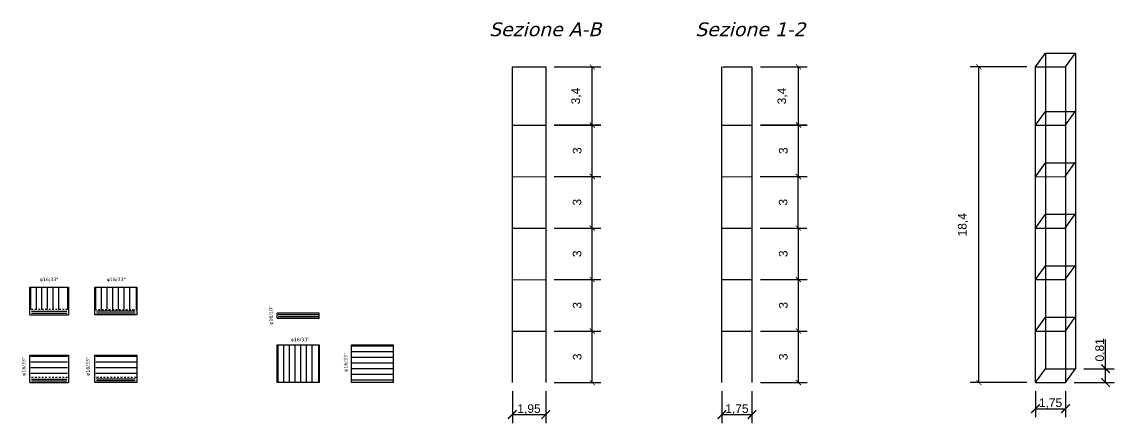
# Model space of a CAD drawing. Header units: millimetres. Extents: x 1316 to 1438, y 1296 to 1352.
# Drawn here: x 1316.3 to 1380, y 1296 to 1319.4 of the extents above; entities that cross this region are included whole.
import ezdxf

# ---------------------------------------------------------------- set-up
doc = ezdxf.new("R2010")
doc.units = ezdxf.units.MM
doc.linetypes.add('PUNTO', pattern=[6.35, 0, -6.35])
doc.layers.add('fi12', color=7, linetype='Continuous', lineweight=30)
doc.styles.get("Standard").update_dxf_attribs({"font": 'arial.ttf'})
doc.dimstyles.new('ISO-25', dxfattribs={"dimtxt": 2.5, "dimasz": 2.5, "dimexe": 1.25, "dimexo": 0.625, "dimtad": 1, "dimtxsty": 'Standard', "dimcen": 2.5, "dimadec": 0, "dimazin": 0, "dimtfac": 1, "dimtmove": 0, "dimatfit": 3, "dimfxl": 1, "dimarcsym": 0})

# ---------------------------------------------------------------- blocks, each defined once
blk = doc.blocks.new('_ArchTick')
at = {"color": 0, "linetype": 'ByBlock', "lineweight": -2, "const_width": 0.15}
blk.add_lwpolyline([(-0.5, -0.5), (0.5, 0.5)], dxfattribs=at)
blk = doc.blocks.new('*D1')
at = {"color": 0, "lineweight": -2}
for p, q in [((1347.32, 1301.39), (1350.04, 1301.39)), ((1349.54, 1298.386), (1349.54, 1301.39)), ((1347.325, 1298.386), (1350.04, 1298.386))]:
    blk.add_line(p, q, dxfattribs=at)
at = {"layer": 'Defpoints', "color": 0, "lineweight": -2}
for p in [(1346.82, 1301.39), (1349.54, 1301.39), (1346.825, 1298.386)]:
    blk.add_point(p, dxfattribs=at)
at = {"color": 0, "lineweight": -2, "xscale": 0.3, "yscale": 0.3, "zscale": 0.3}
for p, rotation in [((1349.54, 1301.39), 90), ((1349.54, 1298.386), 270)]:
    blk.add_blockref('_ArchTick', p, dxfattribs=dict(at, rotation=rotation))
at = {"color": 0, "insert": (1348.66, 1299.888), "char_height": 0.5, "attachment_point": 5, "rotation": 90}
blk.add_mtext('3', dxfattribs=at)
blk = doc.blocks.new('*D3')
at = {"color": 0, "lineweight": -2}
for p, q in [((1347.32, 1304.394), (1350.04, 1304.394)), ((1349.54, 1301.39), (1349.54, 1304.394)), ((1347.325, 1301.39), (1350.04, 1301.39))]:
    blk.add_line(p, q, dxfattribs=at)
at = {"layer": 'Defpoints', "color": 0, "lineweight": -2}
for p in [(1346.82, 1304.394), (1349.54, 1304.394), (1346.825, 1301.39)]:
    blk.add_point(p, dxfattribs=at)
at = {"color": 0, "lineweight": -2, "xscale": 0.3, "yscale": 0.3, "zscale": 0.3}
for p, rotation in [((1349.54, 1304.394), 90), ((1349.54, 1301.39), 270)]:
    blk.add_blockref('_ArchTick', p, dxfattribs=dict(at, rotation=rotation))
at = {"color": 0, "insert": (1348.66, 1302.892), "char_height": 0.5, "attachment_point": 5, "rotation": 90}
blk.add_mtext('3', dxfattribs=at)
blk = doc.blocks.new('*D5')
at = {"color": 0, "lineweight": -2}
for p, q in [((1347.314, 1307.397), (1350.035, 1307.397)), ((1349.535, 1304.394), (1349.535, 1307.397)), ((1347.32, 1304.394), (1350.035, 1304.394))]:
    blk.add_line(p, q, dxfattribs=at)
at = {"layer": 'Defpoints', "color": 0, "lineweight": -2}
for p in [(1346.814, 1307.397), (1349.535, 1307.397), (1346.82, 1304.394)]:
    blk.add_point(p, dxfattribs=at)
at = {"color": 0, "lineweight": -2, "xscale": 0.3, "yscale": 0.3, "zscale": 0.3}
for p, rotation in [((1349.535, 1307.397), 90), ((1349.535, 1304.394), 270)]:
    blk.add_blockref('_ArchTick', p, dxfattribs=dict(at, rotation=rotation))
at = {"color": 0, "insert": (1348.654, 1305.895), "char_height": 0.5, "attachment_point": 5, "rotation": 90}
blk.add_mtext('3', dxfattribs=at)
blk = doc.blocks.new('*D6')
at = {"color": 0, "lineweight": -2}
for p, q in [((1347.309, 1310.401), (1350.029, 1310.401)), ((1349.529, 1307.397), (1349.529, 1310.401)), ((1347.314, 1307.397), (1350.029, 1307.397))]:
    blk.add_line(p, q, dxfattribs=at)
at = {"layer": 'Defpoints', "color": 0, "lineweight": -2}
for p in [(1346.809, 1310.401), (1349.529, 1310.401), (1346.814, 1307.397)]:
    blk.add_point(p, dxfattribs=at)
at = {"color": 0, "lineweight": -2, "xscale": 0.3, "yscale": 0.3, "zscale": 0.3}
for p, rotation in [((1349.529, 1310.401), 90), ((1349.529, 1307.397), 270)]:
    blk.add_blockref('_ArchTick', p, dxfattribs=dict(at, rotation=rotation))
at = {"color": 0, "insert": (1348.649, 1308.899), "char_height": 0.5, "attachment_point": 5, "rotation": 90}
blk.add_mtext('3', dxfattribs=at)
blk = doc.blocks.new('*D8')
at = {"color": 0, "lineweight": -2}
for p, q in [((1347.32, 1313.404), (1350.04, 1313.404)), ((1349.54, 1310.401), (1349.54, 1313.404)), ((1347.325, 1310.401), (1350.04, 1310.401))]:
    blk.add_line(p, q, dxfattribs=at)
at = {"layer": 'Defpoints', "color": 0, "lineweight": -2}
for p in [(1346.82, 1313.404), (1349.54, 1313.404), (1346.825, 1310.401)]:
    blk.add_point(p, dxfattribs=at)
at = {"color": 0, "lineweight": -2, "xscale": 0.3, "yscale": 0.3, "zscale": 0.3}
for p, rotation in [((1349.54, 1313.404), 90), ((1349.54, 1310.401), 270)]:
    blk.add_blockref('_ArchTick', p, dxfattribs=dict(at, rotation=rotation))
at = {"color": 0, "insert": (1348.66, 1311.903), "char_height": 0.5, "attachment_point": 5, "rotation": 90}
blk.add_mtext('3', dxfattribs=at)
blk = doc.blocks.new('*D11')
at = {"color": 0, "lineweight": -2}
for p, q in [((1347.325, 1316.786), (1350.04, 1316.786)), ((1349.54, 1313.39), (1349.54, 1316.786)), ((1347.325, 1313.39), (1350.04, 1313.39))]:
    blk.add_line(p, q, dxfattribs=at)
at = {"layer": 'Defpoints', "color": 0, "lineweight": -2}
for p in [(1346.825, 1316.786), (1349.54, 1316.786), (1346.825, 1313.39)]:
    blk.add_point(p, dxfattribs=at)
at = {"color": 0, "lineweight": -2, "xscale": 0.3, "yscale": 0.3, "zscale": 0.3}
for p, rotation in [((1349.54, 1316.786), 90), ((1349.54, 1313.39), 270)]:
    blk.add_blockref('_ArchTick', p, dxfattribs=dict(at, rotation=rotation))
at = {"color": 0, "insert": (1348.615, 1315.088), "char_height": 0.5, "attachment_point": 5, "rotation": 90}
blk.add_mtext('3,4', dxfattribs=at)
blk = doc.blocks.new('*D12')
at = {"color": 0, "lineweight": -2}
for p, q in [((1344.875, 1297.886), (1344.875, 1296.025)), ((1346.825, 1297.886), (1346.825, 1296.025)), ((1344.875, 1296.525), (1346.825, 1296.525))]:
    blk.add_line(p, q, dxfattribs=at)
at = {"layer": 'Defpoints', "color": 0, "lineweight": -2}
for p in [(1344.875, 1298.386), (1346.825, 1298.386), (1346.825, 1296.525)]:
    blk.add_point(p, dxfattribs=at)
at = {"color": 0, "lineweight": -2, "xscale": 0.5, "yscale": 0.5, "zscale": 0.5, "rotation": 180}
blk.add_blockref('_ArchTick', (1344.875, 1296.525), dxfattribs=at)
at = {"color": 0, "lineweight": -2, "xscale": 0.5, "yscale": 0.5, "zscale": 0.5}
blk.add_blockref('_ArchTick', (1346.825, 1296.525), dxfattribs=at)
at = {"color": 0, "lineweight": -2, "insert": (1345.85, 1296.826), "char_height": 0.5, "attachment_point": 5}
blk.add_mtext('1,95', dxfattribs=at)
blk = doc.blocks.new('*D17')
at = {"color": 0, "lineweight": -2}
for p, q in [((1359.349, 1301.39), (1362.07, 1301.39)), ((1361.57, 1298.386), (1361.57, 1301.39)), ((1359.354, 1298.386), (1362.07, 1298.386))]:
    blk.add_line(p, q, dxfattribs=at)
at = {"layer": 'Defpoints', "color": 0, "lineweight": -2}
for p in [(1358.849, 1301.39), (1361.57, 1301.39), (1358.854, 1298.386)]:
    blk.add_point(p, dxfattribs=at)
at = {"color": 0, "lineweight": -2, "xscale": 0.3, "yscale": 0.3, "zscale": 0.3}
for p, rotation in [((1361.57, 1301.39), 90), ((1361.57, 1298.386), 270)]:
    blk.add_blockref('_ArchTick', p, dxfattribs=dict(at, rotation=rotation))
at = {"color": 0, "insert": (1360.689, 1299.888), "char_height": 0.5, "attachment_point": 5, "rotation": 90}
blk.add_mtext('3', dxfattribs=at)
blk = doc.blocks.new('*D13')
at = {"color": 0, "lineweight": -2}
for p, q in [((1359.349, 1304.394), (1362.07, 1304.394)), ((1361.57, 1301.39), (1361.57, 1304.394)), ((1359.354, 1301.39), (1362.07, 1301.39))]:
    blk.add_line(p, q, dxfattribs=at)
at = {"layer": 'Defpoints', "color": 0, "lineweight": -2}
for p in [(1358.849, 1304.394), (1361.57, 1304.394), (1358.854, 1301.39)]:
    blk.add_point(p, dxfattribs=at)
at = {"color": 0, "lineweight": -2, "xscale": 0.3, "yscale": 0.3, "zscale": 0.3}
for p, rotation in [((1361.57, 1304.394), 90), ((1361.57, 1301.39), 270)]:
    blk.add_blockref('_ArchTick', p, dxfattribs=dict(at, rotation=rotation))
at = {"color": 0, "insert": (1360.689, 1302.892), "char_height": 0.5, "attachment_point": 5, "rotation": 90}
blk.add_mtext('3', dxfattribs=at)
blk = doc.blocks.new('*D14')
at = {"color": 0, "lineweight": -2}
for p, q in [((1359.343, 1307.397), (1362.064, 1307.397)), ((1361.564, 1304.394), (1361.564, 1307.397)), ((1359.349, 1304.394), (1362.064, 1304.394))]:
    blk.add_line(p, q, dxfattribs=at)
at = {"layer": 'Defpoints', "color": 0, "lineweight": -2}
for p in [(1358.843, 1307.397), (1361.564, 1307.397), (1358.849, 1304.394)]:
    blk.add_point(p, dxfattribs=at)
at = {"color": 0, "lineweight": -2, "xscale": 0.3, "yscale": 0.3, "zscale": 0.3}
for p, rotation in [((1361.564, 1307.397), 90), ((1361.564, 1304.394), 270)]:
    blk.add_blockref('_ArchTick', p, dxfattribs=dict(at, rotation=rotation))
at = {"color": 0, "insert": (1360.684, 1305.895), "char_height": 0.5, "attachment_point": 5, "rotation": 90}
blk.add_mtext('3', dxfattribs=at)
blk = doc.blocks.new('*D15')
at = {"color": 0, "lineweight": -2}
for p, q in [((1359.338, 1310.401), (1362.058, 1310.401)), ((1361.558, 1307.397), (1361.558, 1310.401)), ((1359.343, 1307.397), (1362.058, 1307.397))]:
    blk.add_line(p, q, dxfattribs=at)
at = {"layer": 'Defpoints', "color": 0, "lineweight": -2}
for p in [(1358.838, 1310.401), (1361.558, 1310.401), (1358.843, 1307.397)]:
    blk.add_point(p, dxfattribs=at)
at = {"color": 0, "lineweight": -2, "xscale": 0.3, "yscale": 0.3, "zscale": 0.3}
for p, rotation in [((1361.558, 1310.401), 90), ((1361.558, 1307.397), 270)]:
    blk.add_blockref('_ArchTick', p, dxfattribs=dict(at, rotation=rotation))
at = {"color": 0, "insert": (1360.678, 1308.899), "char_height": 0.5, "attachment_point": 5, "rotation": 90}
blk.add_mtext('3', dxfattribs=at)
blk = doc.blocks.new('*D16')
at = {"color": 0, "lineweight": -2}
for p, q in [((1359.349, 1313.404), (1362.07, 1313.404)), ((1361.57, 1310.401), (1361.57, 1313.404)), ((1359.354, 1310.401), (1362.07, 1310.401))]:
    blk.add_line(p, q, dxfattribs=at)
at = {"layer": 'Defpoints', "color": 0, "lineweight": -2}
for p in [(1358.849, 1313.404), (1361.57, 1313.404), (1358.854, 1310.401)]:
    blk.add_point(p, dxfattribs=at)
at = {"color": 0, "lineweight": -2, "xscale": 0.3, "yscale": 0.3, "zscale": 0.3}
for p, rotation in [((1361.57, 1313.404), 90), ((1361.57, 1310.401), 270)]:
    blk.add_blockref('_ArchTick', p, dxfattribs=dict(at, rotation=rotation))
at = {"color": 0, "insert": (1360.689, 1311.903), "char_height": 0.5, "attachment_point": 5, "rotation": 90}
blk.add_mtext('3', dxfattribs=at)
blk = doc.blocks.new('*D19')
at = {"color": 0, "lineweight": -2}
for p, q in [((1359.354, 1316.786), (1362.07, 1316.786)), ((1361.57, 1313.39), (1361.57, 1316.786)), ((1359.354, 1313.39), (1362.07, 1313.39))]:
    blk.add_line(p, q, dxfattribs=at)
at = {"layer": 'Defpoints', "color": 0, "lineweight": -2}
for p in [(1358.854, 1316.786), (1361.57, 1316.786), (1358.854, 1313.39)]:
    blk.add_point(p, dxfattribs=at)
at = {"color": 0, "lineweight": -2, "xscale": 0.3, "yscale": 0.3, "zscale": 0.3}
for p, rotation in [((1361.57, 1316.786), 90), ((1361.57, 1313.39), 270)]:
    blk.add_blockref('_ArchTick', p, dxfattribs=dict(at, rotation=rotation))
at = {"color": 0, "insert": (1360.644, 1315.088), "char_height": 0.5, "attachment_point": 5, "rotation": 90}
blk.add_mtext('3,4', dxfattribs=at)
blk = doc.blocks.new('*D18')
at = {"color": 0, "lineweight": -2}
for p, q in [((1357.104, 1297.886), (1357.104, 1296.025)), ((1358.854, 1297.886), (1358.854, 1296.025)), ((1357.104, 1296.525), (1358.854, 1296.525))]:
    blk.add_line(p, q, dxfattribs=at)
at = {"layer": 'Defpoints', "color": 0, "lineweight": -2}
for p in [(1357.104, 1298.386), (1358.854, 1298.386), (1358.854, 1296.525)]:
    blk.add_point(p, dxfattribs=at)
at = {"color": 0, "lineweight": -2, "xscale": 0.5, "yscale": 0.5, "zscale": 0.5, "rotation": 180}
blk.add_blockref('_ArchTick', (1357.104, 1296.525), dxfattribs=at)
at = {"color": 0, "lineweight": -2, "xscale": 0.5, "yscale": 0.5, "zscale": 0.5}
blk.add_blockref('_ArchTick', (1358.854, 1296.525), dxfattribs=at)
at = {"color": 0, "lineweight": -2, "insert": (1357.979, 1296.826), "char_height": 0.5, "attachment_point": 5}
blk.add_mtext('1,75', dxfattribs=at)
blk = doc.blocks.new('*D21')
at = {"color": 0, "lineweight": -2}
for p, q in [((1374.901, 1316.786), (1371.597, 1316.786)), ((1372.097, 1298.386), (1372.097, 1316.786)), ((1374.901, 1298.386), (1371.597, 1298.386))]:
    blk.add_line(p, q, dxfattribs=at)
at = {"layer": 'Defpoints', "color": 0, "lineweight": -2}
for p in [(1372.097, 1316.786), (1375.401, 1316.786), (1375.401, 1298.386)]:
    blk.add_point(p, dxfattribs=at)
at = {"color": 0, "lineweight": -2, "xscale": 0.3, "yscale": 0.3, "zscale": 0.3}
for p, rotation in [((1372.097, 1316.786), 90), ((1372.097, 1298.386), 270)]:
    blk.add_blockref('_ArchTick', p, dxfattribs=dict(at, rotation=rotation))
at = {"color": 0, "insert": (1371.172, 1307.586), "char_height": 0.5, "attachment_point": 5, "rotation": 90}
blk.add_mtext('18,4', dxfattribs=at)
blk = doc.blocks.new('*D22')
at = {"color": 0, "lineweight": -2}
for p, q in [((1379.489, 1299.195), (1379.489, 1300.897)), ((1378.226, 1299.195), (1379.989, 1299.195)), ((1379.489, 1298.386), (1379.489, 1299.195)), ((1377.651, 1298.386), (1379.989, 1298.386))]:
    blk.add_line(p, q, dxfattribs=at)
at = {"layer": 'Defpoints', "color": 0, "lineweight": -2}
for p in [(1377.726, 1299.195), (1379.489, 1299.195), (1377.151, 1298.386)]:
    blk.add_point(p, dxfattribs=at)
at = {"color": 0, "lineweight": -2, "xscale": 0.5, "yscale": 0.5, "zscale": 0.5}
for p, rotation in [((1379.489, 1299.195), 90), ((1379.489, 1298.386), 270)]:
    blk.add_blockref('_ArchTick', p, dxfattribs=dict(at, rotation=rotation))
at = {"color": 0, "lineweight": -2, "insert": (1379.188, 1300.296), "char_height": 0.5, "attachment_point": 5, "rotation": 90}
blk.add_mtext('0,81', dxfattribs=at)
blk = doc.blocks.new('*D23')
at = {"color": 0, "lineweight": -2}
for p, q in [((1375.401, 1297.886), (1375.401, 1296.368)), ((1377.151, 1297.886), (1377.151, 1296.368)), ((1375.401, 1296.868), (1377.151, 1296.868))]:
    blk.add_line(p, q, dxfattribs=at)
at = {"layer": 'Defpoints', "color": 0, "lineweight": -2}
for p in [(1375.401, 1298.386), (1377.151, 1298.386), (1377.151, 1296.868)]:
    blk.add_point(p, dxfattribs=at)
at = {"color": 0, "lineweight": -2, "xscale": 0.5, "yscale": 0.5, "zscale": 0.5, "rotation": 180}
blk.add_blockref('_ArchTick', (1375.401, 1296.868), dxfattribs=at)
at = {"color": 0, "lineweight": -2, "xscale": 0.5, "yscale": 0.5, "zscale": 0.5}
blk.add_blockref('_ArchTick', (1377.151, 1296.868), dxfattribs=at)
at = {"color": 0, "lineweight": -2, "insert": (1376.276, 1297.168), "char_height": 0.5, "attachment_point": 5}
blk.add_mtext('1,75', dxfattribs=at)

msp = doc.modelspace()

# ---------------------------------------------------------------- linework, layer by layer
for p, q in [((1375.401, 1313.387), (1375.976, 1314.195)), ((1375.976, 1314.195), (1377.726, 1314.195)), ((1377.151, 1313.39), (1377.726, 1314.198)), ((1375.401, 1313.387), (1377.151, 1313.39)), ((1375.401, 1310.387), (1375.976, 1311.195)), ((1375.976, 1311.195), (1377.726, 1311.195)), ((1377.129, 1310.39), (1377.704, 1311.198)), ((1375.401, 1310.387), (1377.129, 1310.39)), ((1375.401, 1307.387), (1375.976, 1308.195)), ((1375.976, 1308.195), (1377.726, 1308.195)), ((1377.134, 1307.39), (1377.709, 1308.198)), ((1375.401, 1307.387), (1377.134, 1307.39)), ((1375.401, 1304.387), (1375.976, 1305.195)), ((1375.976, 1305.195), (1377.726, 1305.195)), ((1377.14, 1304.39), (1377.715, 1305.198)), ((1375.401, 1304.387), (1377.14, 1304.39)), ((1316.722, 1303.942), (1318.972, 1303.942)), ((1316.722, 1302.642), (1316.722, 1303.942)), ((1318.972, 1303.942), (1318.972, 1302.642)), ((1320.521, 1303.942), (1322.971, 1303.942)), ((1320.521, 1302.642), (1320.521, 1303.942)), ((1322.971, 1303.942), (1322.971, 1302.642)), ((1316.722, 1302.342), (1316.722, 1302.642)), ((1316.722, 1302.342), (1318.972, 1302.342)), ((1316.822, 1302.542), (1318.872, 1302.542)), ((1316.822, 1302.442), (1318.872, 1302.442)), ((1318.972, 1302.642), (1318.972, 1302.342)), ((1320.521, 1302.342), (1320.521, 1302.642)), ((1322.971, 1302.342), (1320.521, 1302.342)), ((1322.871, 1302.542), (1320.621, 1302.542)), ((1322.871, 1302.442), (1320.621, 1302.442)), ((1322.971, 1302.642), (1322.971, 1302.342)), ((1331.161, 1302.137), (1331.161, 1302.437)), ((1333.611, 1302.437), (1331.161, 1302.437)), ((1331.161, 1302.137), (1333.611, 1302.137)), ((1333.611, 1302.137), (1333.611, 1302.437)), ((1375.401, 1301.387), (1375.976, 1302.195)), ((1375.976, 1302.195), (1377.726, 1302.195)), ((1377.145, 1301.39), (1377.72, 1302.198)), ((1375.401, 1301.387), (1377.145, 1301.39)), ((1331.161, 1300.586), (1333.611, 1300.586)), ((1331.161, 1298.386), (1331.161, 1300.586)), ((1333.611, 1300.586), (1333.611, 1298.386)), ((1335.482, 1300.586), (1337.932, 1300.586)), ((1335.482, 1298.386), (1335.482, 1300.586)), ((1337.932, 1298.386), (1337.932, 1300.586)), ((1316.722, 1299.986), (1318.972, 1299.986)), ((1316.722, 1298.686), (1316.722, 1299.986)), ((1318.972, 1299.986), (1318.972, 1298.386)), ((1320.521, 1299.986), (1322.971, 1299.986)), ((1320.521, 1298.686), (1320.521, 1299.986)), ((1322.971, 1299.986), (1322.971, 1298.686)), ((1375.401, 1298.386), (1375.976, 1299.195)), ((1375.976, 1299.195), (1377.726, 1299.195)), ((1377.151, 1298.386), (1377.726, 1299.195)), ((1316.722, 1298.386), (1316.722, 1298.686)), ((1316.722, 1298.386), (1318.972, 1298.386)), ((1316.822, 1298.586), (1318.872, 1298.586)), ((1316.822, 1298.486), (1318.872, 1298.486)), ((1320.521, 1298.386), (1320.521, 1298.686)), ((1322.971, 1298.386), (1320.521, 1298.386)), ((1322.871, 1298.586), (1320.621, 1298.586)), ((1322.871, 1298.486), (1320.621, 1298.486)), ((1322.971, 1298.686), (1322.971, 1298.386)), ((1333.611, 1298.386), (1331.161, 1298.386)), ((1337.932, 1298.386), (1335.482, 1298.386)), ((1375.401, 1298.386), (1377.151, 1298.386))]:
    msp.add_line(p, q)
at = {"linetype": 'PUNTO', "ltscale": 0.005}
for p, q in [((1318.922, 1302.642), (1316.772, 1302.642)), ((1320.521, 1302.642), (1322.971, 1302.642)), ((1318.922, 1298.686), (1316.772, 1298.686)), ((1322.921, 1298.686), (1320.571, 1298.686))]:
    msp.add_line(p, q, dxfattribs=at)
at = {"layer": 'fi12'}
for p, q in [((1375.401, 1316.786), (1375.976, 1317.595)), ((1375.976, 1317.595), (1377.726, 1317.595)), ((1375.976, 1317.595), (1375.976, 1299.195)), ((1377.151, 1316.786), (1377.726, 1317.595)), ((1377.726, 1317.595), (1377.726, 1299.195)), ((1344.875, 1298.386), (1344.875, 1316.786)), ((1344.875, 1316.786), (1346.825, 1316.786)), ((1346.825, 1316.786), (1346.825, 1298.386)), ((1357.104, 1298.386), (1357.104, 1316.786)), ((1357.154, 1316.786), (1358.854, 1316.786)), ((1358.854, 1316.786), (1358.854, 1298.386)), ((1375.401, 1298.386), (1375.401, 1316.786)), ((1375.401, 1316.786), (1377.151, 1316.786)), ((1377.151, 1316.786), (1377.151, 1298.386)), ((1344.848, 1313.386), (1346.825, 1313.39)), ((1357.104, 1313.387), (1358.854, 1313.39)), ((1344.853, 1310.386), (1346.803, 1310.39)), ((1357.104, 1310.387), (1358.832, 1310.39)), ((1344.859, 1307.386), (1346.809, 1307.39)), ((1357.104, 1307.387), (1358.838, 1307.39)), ((1344.864, 1304.386), (1346.814, 1304.39)), ((1357.104, 1304.387), (1358.843, 1304.39)), ((1316.772, 1302.642), (1316.772, 1303.892)), ((1317.102, 1302.642), (1317.102, 1303.892)), ((1317.432, 1302.642), (1317.432, 1303.892)), ((1317.762, 1302.642), (1317.762, 1303.892)), ((1318.092, 1302.642), (1318.092, 1303.892)), ((1318.422, 1302.642), (1318.422, 1303.892)), ((1318.922, 1303.892), (1318.922, 1302.642)), ((1320.571, 1302.642), (1320.571, 1303.892)), ((1320.901, 1302.642), (1320.901, 1303.892)), ((1321.231, 1302.642), (1321.231, 1303.892)), ((1321.561, 1302.642), (1321.561, 1303.892)), ((1321.891, 1302.642), (1321.891, 1303.892)), ((1322.221, 1302.642), (1322.221, 1303.892)), ((1322.551, 1302.642), (1322.551, 1303.892)), ((1322.921, 1303.892), (1322.921, 1302.642)), ((1333.561, 1302.337), (1331.211, 1302.337)), ((1331.211, 1302.237), (1333.561, 1302.237)), ((1344.87, 1301.386), (1346.82, 1301.39)), ((1357.104, 1301.387), (1358.849, 1301.39)), ((1331.211, 1298.436), (1331.211, 1300.536)), ((1331.541, 1298.436), (1331.541, 1300.536)), ((1331.871, 1298.436), (1331.871, 1300.536)), ((1332.201, 1298.436), (1332.201, 1300.536)), ((1332.531, 1298.436), (1332.531, 1300.536)), ((1332.861, 1298.436), (1332.861, 1300.536)), ((1333.191, 1298.436), (1333.191, 1300.536)), ((1333.561, 1300.536), (1333.561, 1298.436)), ((1335.532, 1300.536), (1337.882, 1300.536)), ((1335.532, 1300.206), (1337.882, 1300.206)), ((1316.772, 1299.936), (1318.922, 1299.936)), ((1316.772, 1299.606), (1318.922, 1299.606)), ((1320.571, 1299.936), (1322.921, 1299.936)), ((1320.571, 1299.606), (1322.921, 1299.606)), ((1335.532, 1299.876), (1337.882, 1299.876)), ((1335.532, 1299.546), (1337.882, 1299.546)), ((1316.772, 1299.276), (1318.922, 1299.276)), ((1316.772, 1298.946), (1318.922, 1298.946)), ((1320.571, 1299.276), (1322.921, 1299.276)), ((1320.571, 1298.946), (1322.971, 1298.946)), ((1335.532, 1299.216), (1337.882, 1299.216)), ((1335.532, 1298.886), (1337.882, 1298.886)), ((1335.532, 1298.556), (1337.882, 1298.556))]:
    msp.add_line(p, q, dxfattribs=at)

# ---------------------------------------------------------------- texts
at = {"lineweight": -2, "char_height": 0.8, "attachment_point": 1}
for s, insert, width in [('{\\fVerdana|b0|i1|c0|p34;Sezione A-B}', (1343.515, 1319.377), 6.82084), ('{\\fVerdana|b0|i1|c0|p34;Sezione 1-2}', (1355.544, 1319.377), 6.61095)]:
    msp.add_mtext(s, dxfattribs=dict(at, insert=insert, width=width))
at = {"lineweight": 100, "char_height": 0.2, "width": 1.58766, "attachment_point": 1}
for insert in [(1317.299, 1304.503), (1321.215, 1304.503), (1331.939, 1300.999)]:
    msp.add_mtext('{\\fVerdana|b0|i0|c0|p34;φ16/33"}', dxfattribs=dict(at, insert=insert))
at = {"lineweight": 100, "char_height": 0.2, "width": 1.58766, "attachment_point": 1, "rotation": 90}
for s, insert in [('{\\fVerdana|b0|i0|c0|p34;φ16/10"}', (1330.689, 1301.761)), ('{\\fVerdana|b0|i0|c0|p34;φ16/33"}', (1316.26, 1298.784)), ('{\\fVerdana|b0|i0|c0|p34;φ16/33"}', (1320.007, 1298.784)), ('{\\fVerdana|b0|i0|c0|p34;φ16/33"}', (1335.046, 1299.018))]:
    msp.add_mtext(s, dxfattribs=dict(at, insert=insert))

# ---------------------------------------------------------------- dimensions: what is measured, and where the dimension line sits
for base, p1, p2, picture, middle in [((1349.54, 1316.786), (1346.825, 1313.39), (1346.825, 1316.786), '*D11', (1348.615, 1315.088)), ((1361.57, 1316.786), (1358.854, 1313.39), (1358.854, 1316.786), '*D19', (1360.644, 1315.088)), ((1372.097, 1316.786), (1375.401, 1298.386), (1375.401, 1316.786), '*D21', (1371.172, 1307.586)), ((1349.54, 1313.404), (1346.825, 1310.401), (1346.82, 1313.404), '*D8', (1348.66, 1311.903)), ((1361.57, 1313.404), (1358.854, 1310.401), (1358.849, 1313.404), '*D16', (1360.689, 1311.903)), ((1349.529, 1310.401), (1346.814, 1307.397), (1346.809, 1310.401), '*D6', (1348.649, 1308.899)), ((1361.558, 1310.401), (1358.843, 1307.397), (1358.838, 1310.401), '*D15', (1360.678, 1308.899)), ((1349.535, 1307.397), (1346.82, 1304.394), (1346.814, 1307.397), '*D5', (1348.654, 1305.895)), ((1361.564, 1307.397), (1358.849, 1304.394), (1358.843, 1307.397), '*D14', (1360.684, 1305.895)), ((1349.54, 1304.394), (1346.825, 1301.39), (1346.82, 1304.394), '*D3', (1348.66, 1302.892)), ((1361.57, 1304.394), (1358.854, 1301.39), (1358.849, 1304.394), '*D13', (1360.689, 1302.892)), ((1349.54, 1301.39), (1346.825, 1298.386), (1346.82, 1301.39), '*D1', (1348.66, 1299.888)), ((1361.57, 1301.39), (1358.854, 1298.386), (1358.849, 1301.39), '*D17', (1360.689, 1299.888))]:
    dim = msp.add_linear_dim(base=base, p1=p1, p2=p2, angle=90, dimstyle='ISO-25', override={"dimtxt": 0.5, "dimasz": 0.3, "dimexe": 0.5, "dimexo": 0.5, "dimblk1": 'ArchTick', "dimblk2": 'ArchTick', "dimsah": 1})
    dim.commit()
    dim.dimension.update_dxf_attribs({"geometry": picture, "text_midpoint": middle})
at = {"lineweight": -2}
dim = msp.add_linear_dim(base=(1379.489, 1299.195), p1=(1377.151, 1298.386), p2=(1377.726, 1299.195), angle=90, dimstyle='ISO-25', override={"dimtxt": 0.5, "dimasz": 0.5, "dimexe": 0.5, "dimexo": 0.5, "dimgap": 0, "dimblk1": 'ArchTick', "dimblk2": 'ArchTick', "dimsah": 1}, dxfattribs=at)
dim.commit()
dim.dimension.update_dxf_attribs({"geometry": '*D22', "text_midpoint": (1379.188, 1300.296)})
for base, p1, p2, picture, middle in [((1346.825, 1296.525), (1344.875, 1298.386), (1346.825, 1298.386), '*D12', (1345.85, 1296.826)), ((1358.854, 1296.525), (1357.104, 1298.386), (1358.854, 1298.386), '*D18', (1357.979, 1296.826)), ((1377.151, 1296.868), (1375.401, 1298.386), (1377.151, 1298.386), '*D23', (1376.276, 1297.168))]:
    dim = msp.add_linear_dim(base=base, p1=p1, p2=p2, dimstyle='ISO-25', override={"dimtxt": 0.5, "dimasz": 0.5, "dimexe": 0.5, "dimexo": 0.5, "dimgap": 0, "dimblk1": 'ArchTick', "dimblk2": 'ArchTick', "dimsah": 1}, dxfattribs=at)
    dim.commit()
    dim.dimension.update_dxf_attribs({"geometry": picture, "text_midpoint": middle})

doc.saveas('drawing.dxf')
